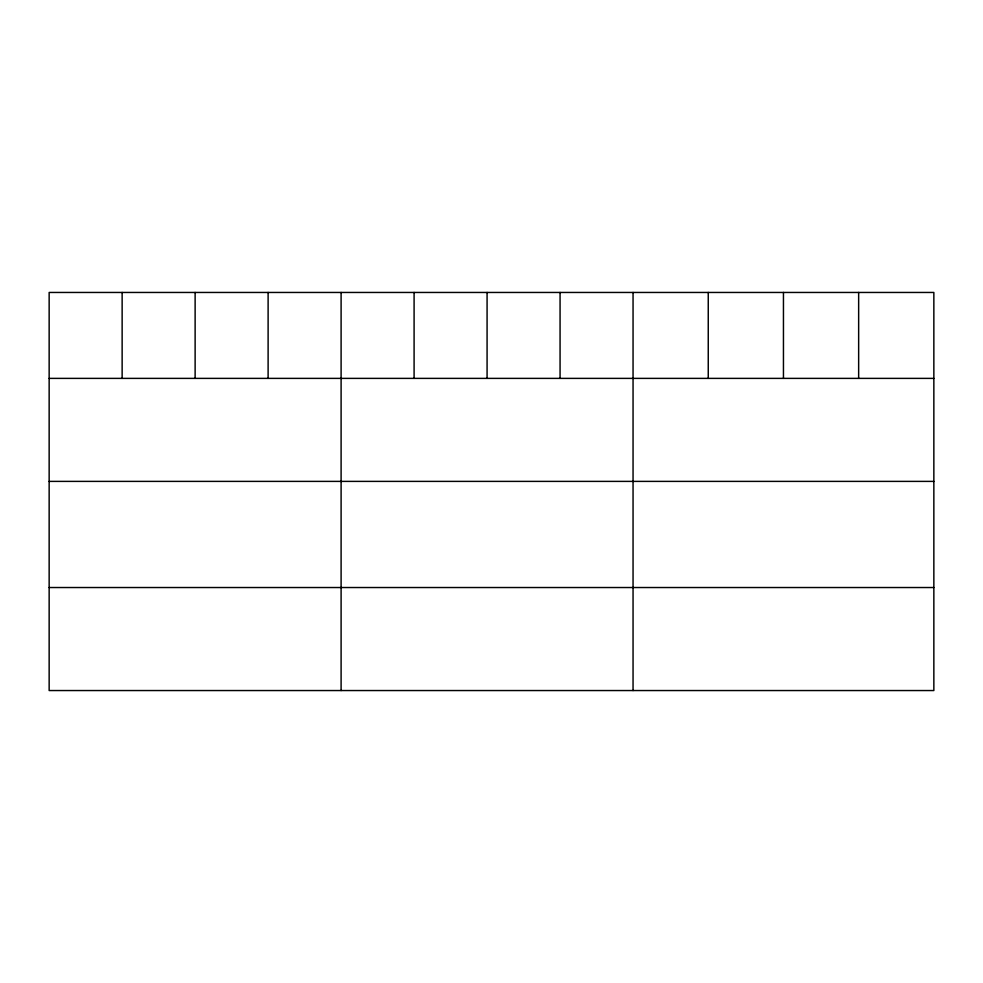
<?xml version="1.0" encoding="UTF-8"?>
<svg xmlns="http://www.w3.org/2000/svg" width="983" height="983" viewBox="0 0 983 983"><rect width="100%" height="100%" fill="white"/><g stroke="black" fill="none" stroke-linecap="round" stroke-linejoin="round"><path stroke-width="1.47" d="M933.85 378.381L933.85 690.545L49.15 690.545L49.15 292.455L933.85 292.455L933.85 378.381L49.15 378.381M49.15 481.387L933.85 481.387M49.15 587.527L933.85 587.527M858.65 292.455L858.65 378.381M783.451 292.455L783.451 378.381M708.251 292.455L708.251 378.381M633.052 292.455L633.052 690.545M560.064 292.455L560.064 378.381M487.076 292.455L487.076 378.381M414.089 292.455L414.089 378.381M341.101 292.455L341.101 690.545M268.113 292.455L268.113 378.381M195.126 292.455L195.126 378.381M122.138 292.455L122.138 378.381"/></g></svg>
